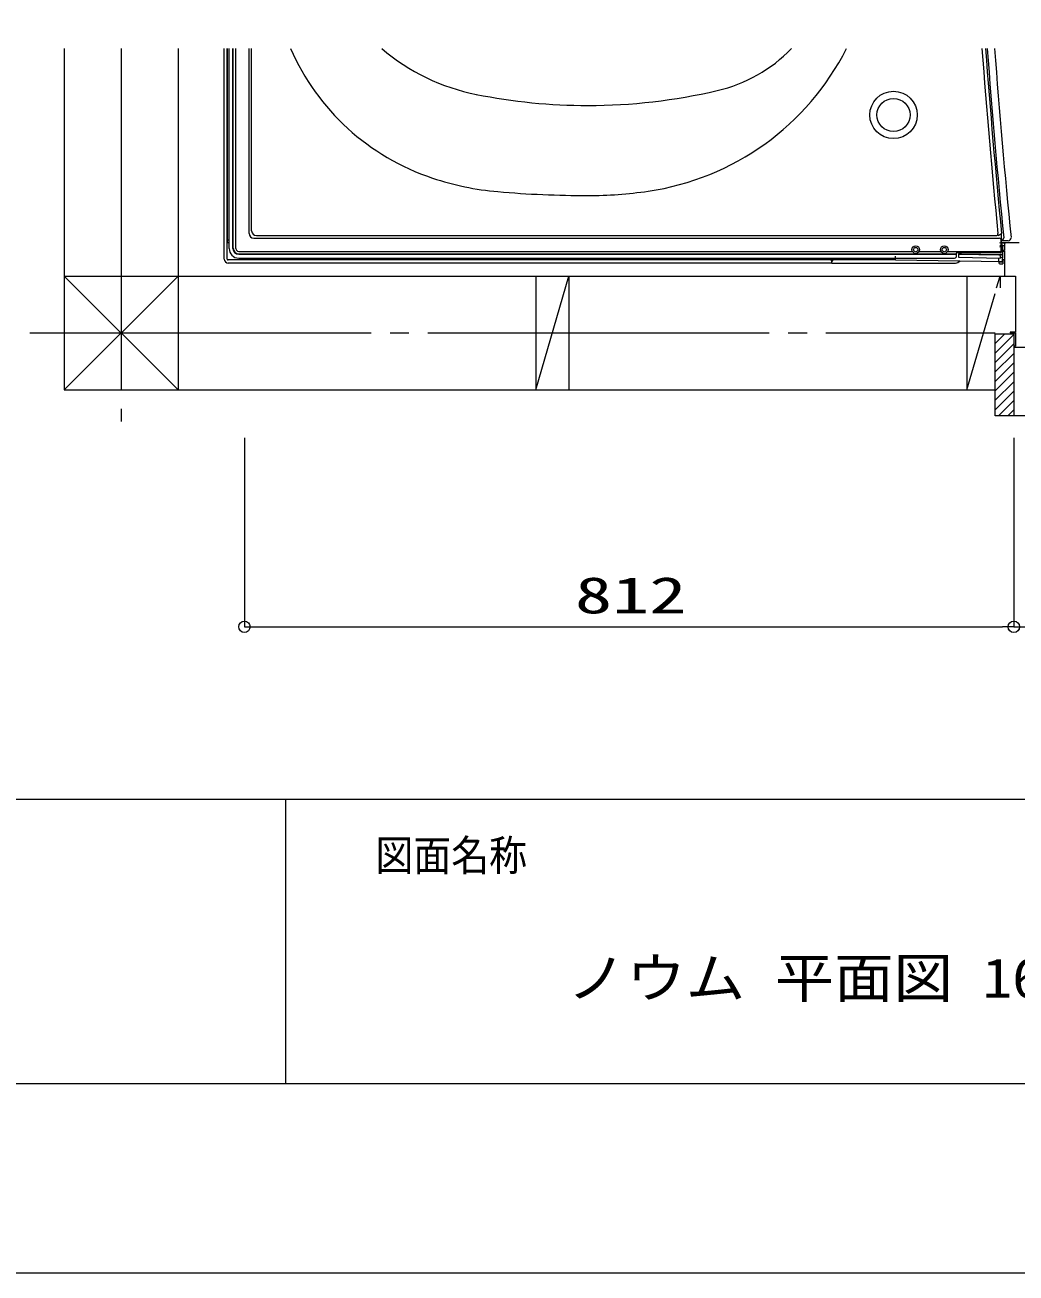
# Model space of a CAD drawing. Units: millimetres on the paper. Extents: x -305 to 305, y -152 to 152.
# Drawn here: x -214.8 to -162.5, y -148.5 to -82.7 of the extents above; entities that cross this region are included whole.
import ezdxf
from ezdxf.enums import TextEntityAlignment as Align

# ---------------------------------------------------------------- set-up
doc = ezdxf.new("R2010")
doc.units = ezdxf.units.MM
doc.linetypes.add('LONG_CHAIN', pattern=[21, 18, -1, 1, -1])
for name, color, linetype, lineweight in [('0-0_0', 7, 'Continuous', 9), ('0-1_VIEW0001', 7, 'Continuous', 9), ('0-2_1図面枠', 7, 'Continuous', 9), ('0-3_図面枠', 3, 'Continuous', 9), ('0-4_DEFPOINTS', 7, 'Continuous', 9)]:
    doc.layers.add(name, color=color, linetype=linetype, lineweight=lineweight)
doc.styles.add('ＭＳ ゴシック', font='')
doc.styles.get('ＭＳ ゴシック').set_extended_font_data('MS Gothic')

# ---------------------------------------------------------------- blocks, each defined once
blk = doc.blocks.new('_ORIGIN')
at = {"layer": '0-0_0'}
blk.add_line((0, 0), (-1, 0), dxfattribs=at)
blk.add_circle((0, 0), 0.5, dxfattribs=at)

msp = doc.modelspace()

# ---------------------------------------------------------------- linework, layer by layer
at = {"layer": '0-0_0'}
for p, q in [((-203.184, -104.448), (-203.184, -114.407)), ((-162.584, -104.448), (-162.584, -114.407)), ((-162.584, -104.825), (-162.584, -114.408)), ((-202.584, -114.407), (-163.184, -114.407)), ((-201.017, -123.498), (-201.017, -138.498)), ((-201.017, -123.498), (-201.017, -138.498))]:
    msp.add_line(p, q, dxfattribs=at)
at = {"layer": '0-1_VIEW0001'}
for p, q in [((-212.684, -83.908), (-212.684, -101.908)), ((-206.684, -83.908), (-206.684, -101.908)), ((-204.244, -95.009), (-204.244, -83.908)), ((-204.084, -83.908), (-204.084, -94.159)), ((-204.084, -95.009), (-204.084, -83.908)), ((-203.984, -94.459), (-203.984, -83.908)), ((-203.784, -94.459), (-203.784, -83.908)), ((-203.766, -94.441), (-203.766, -83.908)), ((-203.634, -94.459), (-203.634, -83.908)), ((-202.934, -93.659), (-202.934, -83.908)), ((-202.8, -93.526), (-202.8, -83.908)), ((-203.984, -94.009), (-204.084, -94.009)), ((-202.684, -93.909), (-163.352, -93.909)), ((-202.55, -93.776), (-163.521, -93.776)), ((-163.41, -93.776), (-163.234, -93.658)), ((-162.882, -94.047), (-163.268, -94.05)), ((-163.252, -94.609), (-163.252, -94.009)), ((-163.234, -94.625), (-163.234, -93.658)), ((-203.984, -94.159), (-204.084, -94.159)), ((-203.484, -94.609), (-167.932, -94.609)), ((-203.484, -94.759), (-165.609, -94.759)), ((-203.466, -94.741), (-165.627, -94.741)), ((-167.586, -94.609), (-166.432, -94.609)), ((-166.086, -94.609), (-163.252, -94.609)), ((-165.627, -94.741), (-165.627, -94.734)), ((-165.627, -94.741), (-165.609, -94.759)), ((-165.609, -94.859), (-165.609, -94.759)), ((-165.552, -94.659), (-163.251, -94.659)), ((-165.455, -94.734), (-165.509, -94.733)), ((-165.509, -94.735), (-165.509, -94.759)), ((-165.509, -94.759), (-163.382, -94.795)), ((-165.509, -94.759), (-165.509, -94.919)), ((-163.251, -94.659), (-163.251, -94.609)), ((-163.251, -94.659), (-163.234, -94.625)), ((-163.034, -94.159), (-163.234, -94.159)), ((-163.184, -94.159), (-163.034, -94.159)), ((-163.184, -94.307), (-163.184, -94.308)), ((-163.184, -94.308), (-163.184, -94.378)), ((-163.084, -94.309), (-163.184, -94.309)), ((-163.184, -94.378), (-163.184, -94.773)), ((-163.184, -94.773), (-163.184, -94.872)), ((-163.159, -94.559), (-163.159, -94.599)), ((-163.084, -94.559), (-163.159, -94.559)), ((-163.159, -94.599), (-163.084, -94.599)), ((-163.084, -94.209), (-163.084, -94.559)), ((-163.084, -94.599), (-163.084, -95.859)), ((-162.299, -94.159), (-163.034, -94.159)), ((-172.284, -95.059), (-204.034, -95.059)), ((-172.184, -95.219), (-204.034, -95.219)), ((-203.484, -94.959), (-165.709, -94.959)), ((-203.184, -94.959), (-203.184, -95.059)), ((-168.834, -95.059), (-203.184, -95.059)), ((-203.034, -94.959), (-203.034, -95.059)), ((-172.184, -95.219), (-172.183, -95.158)), ((-172.184, -95.219), (-172.184, -95.159)), ((-172.184, -95.219), (-165.658, -95.219)), ((-172.125, -95.06), (-172.153, -95.088)), ((-168.834, -95.061), (-168.834, -94.863)), ((-163.184, -95.159), (-168.834, -95.061)), ((-165.513, -95.183), (-165.512, -95.119)), ((-165.509, -94.919), (-163.284, -94.956)), ((-163.384, -95.156), (-163.384, -94.955)), ((-163.384, -95.156), (-163.184, -95.159)), ((-163.377, -95.156), (-163.376, -95.21)), ((-163.326, -95.259), (-163.165, -95.259)), ((-163.284, -94.956), (-163.284, -94.879)), ((-163.184, -94.932), (-163.284, -94.94)), ((-163.184, -94.872), (-163.184, -94.958)), ((-163.184, -95.159), (-163.184, -94.958)), ((-163.084, -95.059), (-163.184, -95.059)), ((-163.168, -95.059), (-163.165, -95.259)), ((-206.684, -95.906), (-212.686, -101.908)), ((-212.686, -95.908), (-206.684, -101.909)), ((-212.686, -95.908), (-163.044, -95.908)), ((-187.81, -95.908), (-187.81, -101.908)), ((-187.809, -101.908), (-186.059, -95.908)), ((-186.06, -95.908), (-186.06, -101.908)), ((-165.06, -95.908), (-165.06, -101.908)), ((-163.492, -96.535), (-163.309, -95.908)), ((-163.31, -95.908), (-163.31, -96.535)), ((-163.034, -95.909), (-162.504, -95.909)), ((-162.504, -95.909), (-162.504, -98.869)), ((-165.059, -101.908), (-163.579, -96.832)), ((-163.559, -98.959), (-163.584, -98.984)), ((-163.584, -98.959), (-163.584, -103.285)), ((-163.059, -98.959), (-163.584, -99.484)), ((-163.584, -98.959), (-162.584, -98.959)), ((-162.584, -98.984), (-163.584, -99.984)), ((-162.584, -98.959), (-162.584, -103.285)), ((-162.584, -99.484), (-163.584, -100.484)), ((-162.584, -99.984), (-163.584, -100.984)), ((-162.584, -99.609), (-162.584, -99.659)), ((-162.584, -99.659), (-104.509, -99.659)), ((-162.584, -100.484), (-163.584, -101.484)), ((-162.584, -100.984), (-163.584, -101.984)), ((-212.684, -101.908), (-163.579, -101.908)), ((-162.584, -101.479), (-163.584, -102.479)), ((-162.584, -101.974), (-163.584, -102.974)), ((-162.584, -102.469), (-163.399, -103.285)), ((-100.284, -103.285), (-163.578, -103.285)), ((-162.584, -102.964), (-162.904, -103.285))]:
    msp.add_line(p, q, dxfattribs=at)
at = {"layer": '0-1_VIEW0001', "linetype": 'LONG_CHAIN'}
for p, q in [((-209.684, -83.908), (-209.684, -103.587)), ((-214.498, -98.908), (-163.579, -98.908))]:
    msp.add_line(p, q, dxfattribs=at)
at = {"layer": '0-1_VIEW0001'}
for points in [[(-165.455, -94.734), (-165.348, -94.735), (-163.282, -94.77)], [(-163.034, -94.159), (-163.069, -94.174), (-163.084, -94.209)], [(-163.084, -95.859), (-163.069, -95.895), (-163.034, -95.909)], [(-162.504, -98.869), (-162.784, -98.869), (-162.784, -98.909), (-162.504, -98.909), (-162.504, -99.609), (-162.584, -99.609)]]:
    msp.add_lwpolyline(points, dxfattribs=at)
for centre, radius in [((-168.934, -87.409), 1.25), ((-168.934, -87.409), 0.875), ((-167.759, -94.509), 0.2), ((-167.759, -94.509), 0.113), ((-166.259, -94.509), 0.2), ((-166.259, -94.509), 0.113)]:
    msp.add_circle(centre, radius, dxfattribs=at)
for centre, radius, start, end in [((-189.306, -78.881), 12.5, 203.71075, 251.53272), ((-188.791, -75.539), 11, 229.53194, 258.76528), ((-183.901, -77.575), 14, 278.32029, 333.10725), ((-180.054, -78.333), 8, 283.15011, 315.82118), ((235.816, -54.159), 401.187, 184.25242, 185.65126), ((235.816, -54.159), 401, 184.25441, 185.65274), ((235.816, -54.159), 400.909, 184.25538, 185.68671), ((235.816, -54.159), 400.525, 184.25947, 185.69169), ((-185.059, -56.909), 30, 270.00001, 283.15011), ((-185.059, -56.909), 30, 258.67196, 269.99999), ((-188.514, -76.51), 15, 251.53272, 265.04556), ((-185.059, -36.659), 55, 265.04556, 270.00001), ((-185.059, -69.659), 22, 270, 278.32029), ((-202.684, -93.659), 0.25, 180, 270), ((-202.55, -93.526), 0.25, 180, 270), ((-163.521, -93.676), 0.1, 270, 5.65126), ((-163.352, -94.009), 0.1, 0, 90), ((-163.269, -93.9), 0.15, 270.5, 5.68671), ((-162.884, -93.897), 0.15, 270.5, 5.69169), ((-203.484, -94.459), 0.5, 180, 270), ((-203.484, -94.459), 0.3, 180, 270), ((-203.466, -94.441), 0.3, 180, 270), ((-203.484, -94.459), 0.15, 180, 270), ((-165.552, -94.734), 0.075, 90, 180), ((-163.384, -94.879), 0.1, 0, 89.03476), ((-163.384, -94.895), 0.1, 0, 89.03476), ((-163.334, -94.456), 0.15, 0, 89.08638), ((-163.334, -94.521), 0.15, 0, 89.08638), ((-163.334, -94.307), 0.15, 0, 89), ((-163.284, -94.87), 0.1, 0, 89.03476), ((-204.034, -95.009), 0.21, 180, 270), ((-204.034, -95.009), 0.05, 180, 270), ((-172.284, -95.159), 0.1, 0, 90), ((-172.083, -95.159), 0.1, 90, 178.98285), ((-165.709, -94.859), 0.1, 270, 0), ((-165.658, -94.909), 0.31, 270, 317.14859), ((-163.326, -95.209), 0.05, 181, 270)]:
    msp.add_arc(centre, radius, start, end, dxfattribs=at)
at = {"layer": '0-3_図面枠'}
msp.add_line((-291.017, -123.498), (108.983, -123.498), dxfattribs=at)
msp.add_lwpolyline([(-291.017, -138.498), (108.983, -138.498), (108.983, 138.502), (-291.017, 138.502)], close=True, dxfattribs=at)
at = {"layer": '0-4_DEFPOINTS'}
msp.add_line((118.983, -148.498), (-301.017, -148.498), dxfattribs=at)

# ---------------------------------------------------------------- block references
at = {"layer": '0-0_0', "xscale": 0.6, "yscale": 0.6, "rotation": 180}
for p in [(-203.184, -114.407), (-162.584, -114.408)]:
    msp.add_blockref('_ORIGIN', p, dxfattribs=at)
at = {"layer": '0-0_0', "xscale": 0.6, "yscale": 0.6}
msp.add_blockref('_ORIGIN', (-162.584, -114.407), dxfattribs=at)

# ---------------------------------------------------------------- texts
at = {"layer": '0-0_0', "style": 'ＭＳ ゴシック', "width": 1.5}
msp.add_text('812', height=1.921, dxfattribs=at).set_placement((-185.74, -114.277), align=Align.BOTTOM_LEFT)
at = {"layer": '0-2_1図面枠', "style": 'ＭＳ ゴシック'}
for s, height, width, p in [('図面名称', 1.628, 0.9, (-196.268, -127.769)), ('ノウム 平面図 1621 標準 AR/BR', 2.089, 1.1, (-186.165, -134.602))]:
    msp.add_text(s, height=height, dxfattribs=dict(at, width=width)).set_placement(p, align=Align.BOTTOM_LEFT)

doc.saveas('drawing.dxf')
